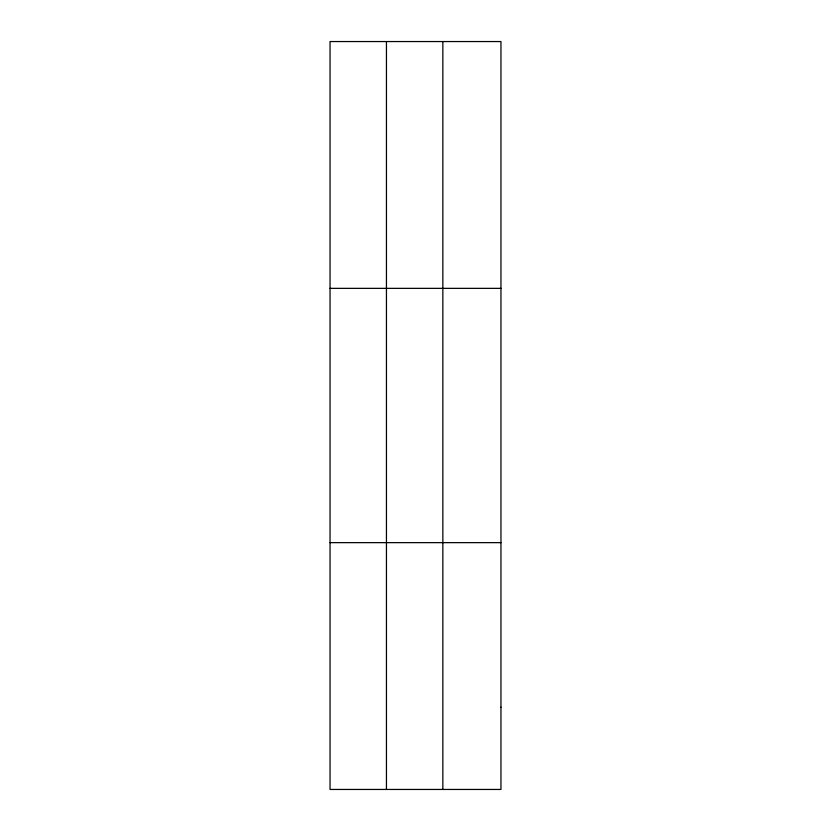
<?xml version="1.0" encoding="UTF-8"?>
<svg xmlns="http://www.w3.org/2000/svg" width="831" height="831" viewBox="0 0 831 831"><rect width="100%" height="100%" fill="white"/><g stroke="black" fill="none" stroke-linecap="round" stroke-linejoin="round"><path stroke-width="1.25" d="M386.446 789.45L386.446 41.55M442.85 789.45L442.85 41.55M330.042 288.357L500.958 288.357M330.042 542.643L500.958 542.643M500.958 707.181L500.958 789.45L330.042 789.45L330.042 41.55L500.958 41.55L500.958 707.181"/></g></svg>
